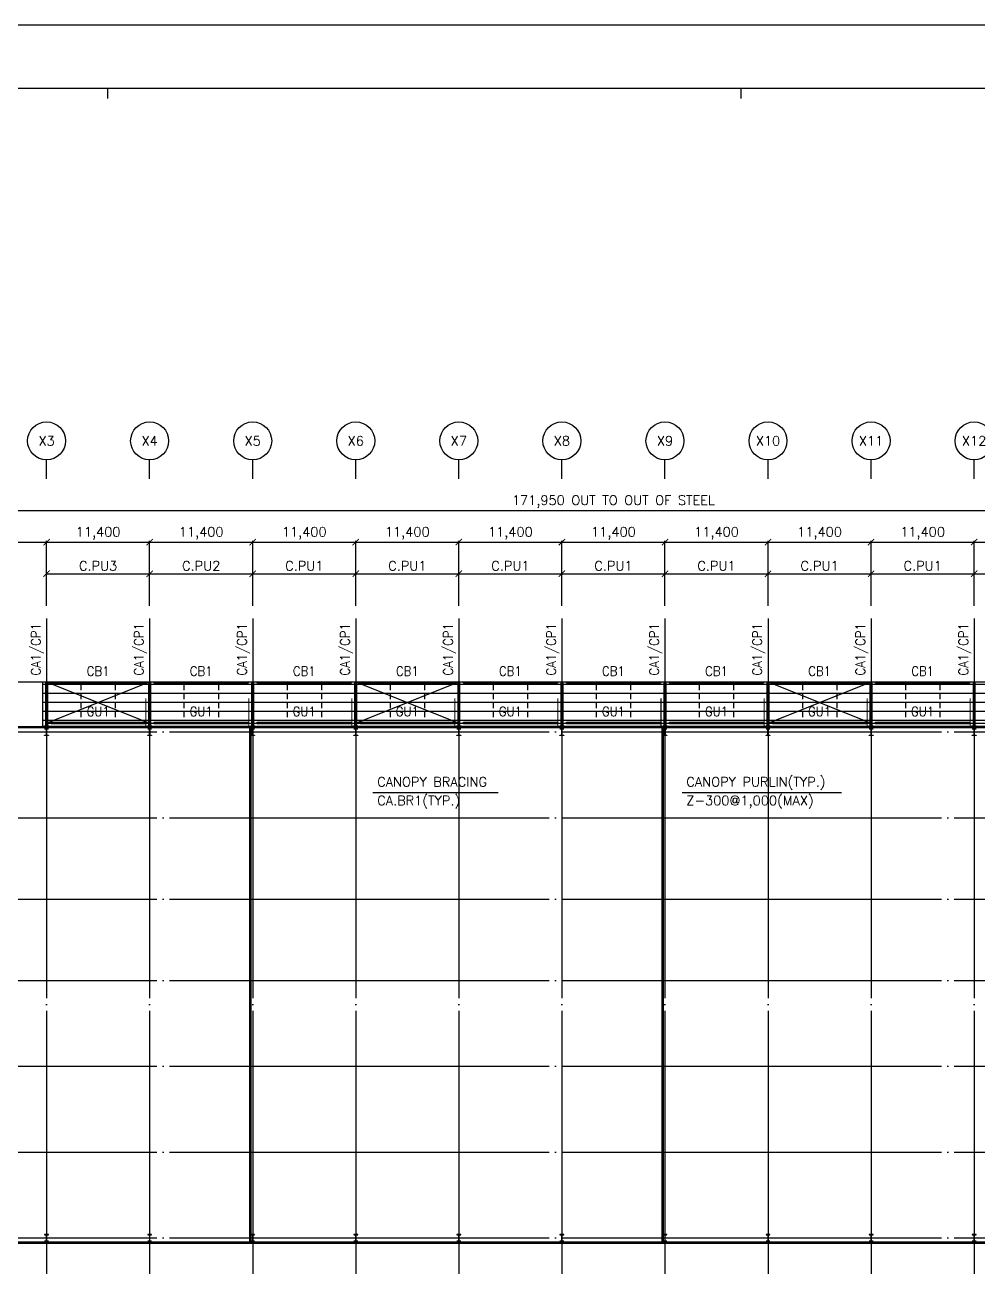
# Model space of a CAD drawing. Header units: metres. Extents: x -297536 to 1852864, y -630451 to -422551.
# Drawn here: x 358277 to 463724, y -560020 to -422551 of the extents above; entities that cross this region are included whole.
import ezdxf
from ezdxf.enums import TextEntityAlignment as Align

# ---------------------------------------------------------------- set-up
doc = ezdxf.new("R2010")
doc.units = ezdxf.units.M
doc.header["$LTSCALE"] = 700
for name, pattern in [('CEN', [62, 60, -1, 0, -1]), ('DASHED', [4.763, 3.175, -1.588]), ('PHANTOM', [30.1625, 19.05, -1.5875, 3.175, -1.5875, 3.175, -1.5875])]:
    doc.linetypes.add(name, pattern=pattern)
for name, color, linetype in [('beam', 7, 'Continuous'), ('bl', 3, 'Continuous'), ('BR', 2, 'Continuous'), ('CEN', 152, 'CEN'), ('DIM', 7, 'Continuous'), ('gir', 230, 'Continuous'), ('HID', 251, 'Continuous'), ('MAIN', 1, 'Continuous'), ('SAG', 8, 'Continuous'), ('sec', 4, 'Continuous'), ('SYM', 7, 'Continuous'), ('TEX', 3, 'Continuous'), ('된장공장-1$0$WID', 4, 'Continuous')]:
    doc.layers.add(name, color=color, linetype=linetype)
doc.styles.add('HGTXT', font='romans.shx', dxfattribs={"bigfont": 'WHGTXT.shx'})
doc.styles.add('WHGTXT', font='romans.shx', dxfattribs={"bigfont": 'WHGTXT.shx'})
doc.dimstyles.new('KJ', dxfattribs={"dimscale": 700, "dimtxt": 1.5, "dimasz": 1, "dimexe": 0.18, "dimexo": 2, "dimgap": 0.5, "dimtad": 1, "dimdec": 0, "dimzin": 0, "dimdsep": 46, "dimlunit": 6, "dimtxsty": 'HGTXT', "dimblk": 'ARCHTICK', "dimcen": 0.09, "dimclrt": 3, "dimadec": 0, "dimazin": 0, "dimtfac": 1, "dimtdec": 0, "dimtix": 1, "dimtmove": 0, "dimatfit": 0, "dimldrblk": 'OBLIQUE', "dimfxl": 1, "dimtolj": 1, "dimtzin": 0, "dimarcsym": 0})

# ---------------------------------------------------------------- blocks, each defined once
blk = doc.blocks.new('_ArchTick')
at = {"color": 0, "linetype": 'ByBlock', "const_width": 0.15}
blk.add_lwpolyline([(-0.5, -0.5), (0.5, 0.5)], dxfattribs=at)
blk = doc.blocks.new('*D771')
at = {"layer": 'Defpoints', "color": 0, "transparency": 16777216}
for p in [(360680, -479790), (349280, -488253), (360680, -488253)]:
    blk.add_point(p, dxfattribs=at)
at = {"layer": 'DIM', "color": 0, "lineweight": -2, "transparency": 16777216}
for p, q in [((349280, -486852), (349280, -479664)), ((360680, -486852), (360680, -479664)), ((349280, -479790), (360680, -479790))]:
    blk.add_line(p, q, dxfattribs=at)
at = {"layer": 'DIM', "color": 0, "lineweight": -2, "transparency": 16777216, "xscale": 700, "yscale": 700, "zscale": 700, "rotation": 180}
blk.add_blockref('_ArchTick', (349280, -479790), dxfattribs=at)
at = {"layer": 'DIM', "color": 0, "lineweight": -2, "transparency": 16777216, "xscale": 700, "yscale": 700, "zscale": 700}
blk.add_blockref('_ArchTick', (360680, -479790), dxfattribs=at)
at = {"layer": 'DIM', "color": 3, "transparency": 16777216, "insert": (354980, -478815), "char_height": 1050, "attachment_point": 5, "style": 'HGTXT'}
blk.add_mtext('\\A1;11,400', dxfattribs=at)
blk = doc.blocks.new('_Oblique')
at = {"color": 0, "linetype": 'ByBlock', "lineweight": -2}
blk.add_line((-0.5, -0.5), (0.5, 0.5), dxfattribs=at)
blk = doc.blocks.new('*D772')
at = {"layer": 'Defpoints', "color": 0, "transparency": 16777216}
for p in [(372080, -479790), (360680, -488253), (372080, -488253)]:
    blk.add_point(p, dxfattribs=at)
at = {"layer": 'DIM', "color": 0, "lineweight": -2, "transparency": 16777216}
for p, q in [((360680, -486852), (360680, -479664)), ((372080, -486852), (372080, -479664)), ((360680, -479790), (372080, -479790))]:
    blk.add_line(p, q, dxfattribs=at)
at = {"layer": 'DIM', "color": 0, "lineweight": -2, "transparency": 16777216, "xscale": 700, "yscale": 700, "zscale": 700, "rotation": 180}
blk.add_blockref('_ArchTick', (360680, -479790), dxfattribs=at)
at = {"layer": 'DIM', "color": 0, "lineweight": -2, "transparency": 16777216, "xscale": 700, "yscale": 700, "zscale": 700}
blk.add_blockref('_ArchTick', (372080, -479790), dxfattribs=at)
at = {"layer": 'DIM', "color": 3, "transparency": 16777216, "insert": (366380, -478815), "char_height": 1050, "attachment_point": 5, "style": 'HGTXT'}
blk.add_mtext('\\A1;11,400', dxfattribs=at)
blk = doc.blocks.new('*D773')
at = {"layer": 'Defpoints', "color": 0, "transparency": 16777216}
for p in [(383480, -479790), (372080, -488253), (383480, -488253)]:
    blk.add_point(p, dxfattribs=at)
at = {"layer": 'DIM', "color": 0, "lineweight": -2, "transparency": 16777216}
for p, q in [((372080, -486852), (372080, -479664)), ((383480, -486852), (383480, -479664)), ((372080, -479790), (383480, -479790))]:
    blk.add_line(p, q, dxfattribs=at)
at = {"layer": 'DIM', "color": 0, "lineweight": -2, "transparency": 16777216, "xscale": 700, "yscale": 700, "zscale": 700, "rotation": 180}
blk.add_blockref('_ArchTick', (372080, -479790), dxfattribs=at)
at = {"layer": 'DIM', "color": 0, "lineweight": -2, "transparency": 16777216, "xscale": 700, "yscale": 700, "zscale": 700}
blk.add_blockref('_ArchTick', (383480, -479790), dxfattribs=at)
at = {"layer": 'DIM', "color": 3, "transparency": 16777216, "insert": (377780, -478815), "char_height": 1050, "attachment_point": 5, "style": 'HGTXT'}
blk.add_mtext('\\A1;11,400', dxfattribs=at)
blk = doc.blocks.new('*D774')
at = {"layer": 'Defpoints', "color": 0, "transparency": 16777216}
for p in [(394880, -479790), (383480, -488253), (394880, -488253)]:
    blk.add_point(p, dxfattribs=at)
at = {"layer": 'DIM', "color": 0, "lineweight": -2, "transparency": 16777216}
for p, q in [((383480, -486852), (383480, -479664)), ((394880, -486852), (394880, -479664)), ((383480, -479790), (394880, -479790))]:
    blk.add_line(p, q, dxfattribs=at)
at = {"layer": 'DIM', "color": 0, "lineweight": -2, "transparency": 16777216, "xscale": 700, "yscale": 700, "zscale": 700, "rotation": 180}
blk.add_blockref('_ArchTick', (383480, -479790), dxfattribs=at)
at = {"layer": 'DIM', "color": 0, "lineweight": -2, "transparency": 16777216, "xscale": 700, "yscale": 700, "zscale": 700}
blk.add_blockref('_ArchTick', (394880, -479790), dxfattribs=at)
at = {"layer": 'DIM', "color": 3, "transparency": 16777216, "insert": (389180, -478815), "char_height": 1050, "attachment_point": 5, "style": 'HGTXT'}
blk.add_mtext('\\A1;11,400', dxfattribs=at)
blk = doc.blocks.new('*D775')
at = {"layer": 'Defpoints', "color": 0, "transparency": 16777216}
for p in [(406280, -479790), (394880, -488253), (406280, -488253)]:
    blk.add_point(p, dxfattribs=at)
at = {"layer": 'DIM', "color": 0, "lineweight": -2, "transparency": 16777216}
for p, q in [((394880, -486852), (394880, -479664)), ((406280, -486852), (406280, -479664)), ((394880, -479790), (406280, -479790))]:
    blk.add_line(p, q, dxfattribs=at)
at = {"layer": 'DIM', "color": 0, "lineweight": -2, "transparency": 16777216, "xscale": 700, "yscale": 700, "zscale": 700, "rotation": 180}
blk.add_blockref('_ArchTick', (394880, -479790), dxfattribs=at)
at = {"layer": 'DIM', "color": 0, "lineweight": -2, "transparency": 16777216, "xscale": 700, "yscale": 700, "zscale": 700}
blk.add_blockref('_ArchTick', (406280, -479790), dxfattribs=at)
at = {"layer": 'DIM', "color": 3, "transparency": 16777216, "insert": (400580, -478815), "char_height": 1050, "attachment_point": 5, "style": 'HGTXT'}
blk.add_mtext('\\A1;11,400', dxfattribs=at)
blk = doc.blocks.new('*D777')
at = {"layer": 'Defpoints', "color": 0, "transparency": 16777216}
for p in [(509355, -476290), (337405, -488253), (509355, -488253)]:
    blk.add_point(p, dxfattribs=at)
at = {"layer": 'DIM', "color": 0, "lineweight": -2, "transparency": 16777216}
for p, q in [((337405, -486852), (337405, -476164)), ((337405, -476290), (509355, -476290)), ((509355, -486852), (509355, -476164))]:
    blk.add_line(p, q, dxfattribs=at)
at = {"layer": 'DIM', "color": 0, "lineweight": -2, "transparency": 16777216, "xscale": 700, "yscale": 700, "zscale": 700, "rotation": 180}
blk.add_blockref('_ArchTick', (337405, -476290), dxfattribs=at)
at = {"layer": 'DIM', "color": 0, "lineweight": -2, "transparency": 16777216, "xscale": 700, "yscale": 700, "zscale": 700}
blk.add_blockref('_ArchTick', (509355, -476290), dxfattribs=at)
at = {"layer": 'DIM', "color": 3, "transparency": 16777216, "insert": (423380, -475315), "char_height": 1050, "attachment_point": 5, "style": 'HGTXT'}
blk.add_mtext('\\A1;\\A1;171,950 OUT TO OUT OF STEEL', dxfattribs=at)
blk = doc.blocks.new('*D787')
at = {"layer": 'Defpoints', "color": 0, "transparency": 16777216}
for p in [(417680, -479790), (406280, -488253), (417680, -488253)]:
    blk.add_point(p, dxfattribs=at)
at = {"layer": 'DIM', "color": 0, "lineweight": -2, "transparency": 16777216}
for p, q in [((406280, -486852), (406280, -479664)), ((417680, -486852), (417680, -479664)), ((406280, -479790), (417680, -479790))]:
    blk.add_line(p, q, dxfattribs=at)
at = {"layer": 'DIM', "color": 0, "lineweight": -2, "transparency": 16777216, "xscale": 700, "yscale": 700, "zscale": 700, "rotation": 180}
blk.add_blockref('_ArchTick', (406280, -479790), dxfattribs=at)
at = {"layer": 'DIM', "color": 0, "lineweight": -2, "transparency": 16777216, "xscale": 700, "yscale": 700, "zscale": 700}
blk.add_blockref('_ArchTick', (417680, -479790), dxfattribs=at)
at = {"layer": 'DIM', "color": 3, "transparency": 16777216, "insert": (411980, -478815), "char_height": 1050, "attachment_point": 5, "style": 'HGTXT'}
blk.add_mtext('\\A1;11,400', dxfattribs=at)
blk = doc.blocks.new('*D788')
at = {"layer": 'Defpoints', "color": 0, "transparency": 16777216}
for p in [(429080, -479790), (417680, -488253), (429080, -488253)]:
    blk.add_point(p, dxfattribs=at)
at = {"layer": 'DIM', "color": 0, "lineweight": -2, "transparency": 16777216}
for p, q in [((417680, -486852), (417680, -479664)), ((429080, -486852), (429080, -479664)), ((417680, -479790), (429080, -479790))]:
    blk.add_line(p, q, dxfattribs=at)
at = {"layer": 'DIM', "color": 0, "lineweight": -2, "transparency": 16777216, "xscale": 700, "yscale": 700, "zscale": 700, "rotation": 180}
blk.add_blockref('_ArchTick', (417680, -479790), dxfattribs=at)
at = {"layer": 'DIM', "color": 0, "lineweight": -2, "transparency": 16777216, "xscale": 700, "yscale": 700, "zscale": 700}
blk.add_blockref('_ArchTick', (429080, -479790), dxfattribs=at)
at = {"layer": 'DIM', "color": 3, "transparency": 16777216, "insert": (423380, -478815), "char_height": 1050, "attachment_point": 5, "style": 'HGTXT'}
blk.add_mtext('\\A1;11,400', dxfattribs=at)
blk = doc.blocks.new('*D789')
at = {"layer": 'Defpoints', "color": 0, "transparency": 16777216}
for p in [(440480, -479790), (429080, -488253), (440480, -488253)]:
    blk.add_point(p, dxfattribs=at)
at = {"layer": 'DIM', "color": 0, "lineweight": -2, "transparency": 16777216}
for p, q in [((429080, -486852), (429080, -479664)), ((440480, -486852), (440480, -479664)), ((429080, -479790), (440480, -479790))]:
    blk.add_line(p, q, dxfattribs=at)
at = {"layer": 'DIM', "color": 0, "lineweight": -2, "transparency": 16777216, "xscale": 700, "yscale": 700, "zscale": 700, "rotation": 180}
blk.add_blockref('_ArchTick', (429080, -479790), dxfattribs=at)
at = {"layer": 'DIM', "color": 0, "lineweight": -2, "transparency": 16777216, "xscale": 700, "yscale": 700, "zscale": 700}
blk.add_blockref('_ArchTick', (440480, -479790), dxfattribs=at)
at = {"layer": 'DIM', "color": 3, "transparency": 16777216, "insert": (434780, -478815), "char_height": 1050, "attachment_point": 5, "style": 'HGTXT'}
blk.add_mtext('\\A1;11,400', dxfattribs=at)
blk = doc.blocks.new('*D790')
at = {"layer": 'Defpoints', "color": 0, "transparency": 16777216}
for p in [(451880, -479790), (440480, -488253), (451880, -488253)]:
    blk.add_point(p, dxfattribs=at)
at = {"layer": 'DIM', "color": 0, "lineweight": -2, "transparency": 16777216}
for p, q in [((440480, -486852), (440480, -479664)), ((451880, -486852), (451880, -479664)), ((440480, -479790), (451880, -479790))]:
    blk.add_line(p, q, dxfattribs=at)
at = {"layer": 'DIM', "color": 0, "lineweight": -2, "transparency": 16777216, "xscale": 700, "yscale": 700, "zscale": 700, "rotation": 180}
blk.add_blockref('_ArchTick', (440480, -479790), dxfattribs=at)
at = {"layer": 'DIM', "color": 0, "lineweight": -2, "transparency": 16777216, "xscale": 700, "yscale": 700, "zscale": 700}
blk.add_blockref('_ArchTick', (451880, -479790), dxfattribs=at)
at = {"layer": 'DIM', "color": 3, "transparency": 16777216, "insert": (446180, -478815), "char_height": 1050, "attachment_point": 5, "style": 'HGTXT'}
blk.add_mtext('\\A1;11,400', dxfattribs=at)
blk = doc.blocks.new('*D791')
at = {"layer": 'Defpoints', "color": 0, "transparency": 16777216}
for p in [(463280, -479790), (451880, -488253), (463280, -488253)]:
    blk.add_point(p, dxfattribs=at)
at = {"layer": 'DIM', "color": 0, "lineweight": -2, "transparency": 16777216}
for p, q in [((451880, -486852), (451880, -479664)), ((463280, -486852), (463280, -479664)), ((451880, -479790), (463280, -479790))]:
    blk.add_line(p, q, dxfattribs=at)
at = {"layer": 'DIM', "color": 0, "lineweight": -2, "transparency": 16777216, "xscale": 700, "yscale": 700, "zscale": 700, "rotation": 180}
blk.add_blockref('_ArchTick', (451880, -479790), dxfattribs=at)
at = {"layer": 'DIM', "color": 0, "lineweight": -2, "transparency": 16777216, "xscale": 700, "yscale": 700, "zscale": 700}
blk.add_blockref('_ArchTick', (463280, -479790), dxfattribs=at)
at = {"layer": 'DIM', "color": 3, "transparency": 16777216, "insert": (457580, -478815), "char_height": 1050, "attachment_point": 5, "style": 'HGTXT'}
blk.add_mtext('\\A1;11,400', dxfattribs=at)
blk = doc.blocks.new('*D792')
at = {"layer": 'Defpoints', "color": 0, "transparency": 16777216}
for p in [(474680, -479790), (463280, -488253), (474680, -488253)]:
    blk.add_point(p, dxfattribs=at)
at = {"layer": 'DIM', "color": 0, "lineweight": -2, "transparency": 16777216}
for p, q in [((463280, -486852), (463280, -479664)), ((474680, -486852), (474680, -479664)), ((463280, -479790), (474680, -479790))]:
    blk.add_line(p, q, dxfattribs=at)
at = {"layer": 'DIM', "color": 0, "lineweight": -2, "transparency": 16777216, "xscale": 700, "yscale": 700, "zscale": 700, "rotation": 180}
blk.add_blockref('_ArchTick', (463280, -479790), dxfattribs=at)
at = {"layer": 'DIM', "color": 0, "lineweight": -2, "transparency": 16777216, "xscale": 700, "yscale": 700, "zscale": 700}
blk.add_blockref('_ArchTick', (474680, -479790), dxfattribs=at)
at = {"layer": 'DIM', "color": 3, "transparency": 16777216, "insert": (468980, -478815), "char_height": 1050, "attachment_point": 5, "style": 'HGTXT'}
blk.add_mtext('\\A1;11,400', dxfattribs=at)
blk = doc.blocks.new('*D629')
at = {"layer": 'Defpoints', "color": 0, "transparency": 16777216}
for p in [(372080, -483290), (360680, -488253), (372080, -488253)]:
    blk.add_point(p, dxfattribs=at)
at = {"layer": 'DIM', "color": 0, "lineweight": -2, "transparency": 16777216}
for p, q in [((360680, -486852), (360680, -483164)), ((360680, -483290), (372080, -483290)), ((372080, -486852), (372080, -483164))]:
    blk.add_line(p, q, dxfattribs=at)
at = {"layer": 'DIM', "color": 0, "lineweight": -2, "transparency": 16777216, "xscale": 700, "yscale": 700, "zscale": 700, "rotation": 180}
blk.add_blockref('_ArchTick', (360680, -483290), dxfattribs=at)
at = {"layer": 'DIM', "color": 0, "lineweight": -2, "transparency": 16777216, "xscale": 700, "yscale": 700, "zscale": 700}
blk.add_blockref('_ArchTick', (372080, -483290), dxfattribs=at)
at = {"layer": 'DIM', "color": 4, "transparency": 16777216, "insert": (366380, -482415), "char_height": 1050, "attachment_point": 5, "style": 'HGTXT'}
blk.add_mtext('\\A1;C.PU3', dxfattribs=at)
blk = doc.blocks.new('*D630')
at = {"layer": 'Defpoints', "color": 0, "transparency": 16777216}
for p in [(383480, -483290), (372080, -488253), (383480, -488253)]:
    blk.add_point(p, dxfattribs=at)
at = {"layer": 'DIM', "color": 0, "lineweight": -2, "transparency": 16777216}
for p, q in [((372080, -486852), (372080, -483164)), ((372080, -483290), (383480, -483290)), ((383480, -486852), (383480, -483164))]:
    blk.add_line(p, q, dxfattribs=at)
at = {"layer": 'DIM', "color": 0, "lineweight": -2, "transparency": 16777216, "xscale": 700, "yscale": 700, "zscale": 700, "rotation": 180}
blk.add_blockref('_ArchTick', (372080, -483290), dxfattribs=at)
at = {"layer": 'DIM', "color": 0, "lineweight": -2, "transparency": 16777216, "xscale": 700, "yscale": 700, "zscale": 700}
blk.add_blockref('_ArchTick', (383480, -483290), dxfattribs=at)
at = {"layer": 'DIM', "color": 4, "transparency": 16777216, "insert": (377780, -482415), "char_height": 1050, "attachment_point": 5, "style": 'HGTXT'}
blk.add_mtext('\\A1;C.PU2', dxfattribs=at)
blk = doc.blocks.new('*D631')
at = {"layer": 'Defpoints', "color": 0, "transparency": 16777216}
for p in [(394880, -483290), (383480, -488253), (394880, -488253)]:
    blk.add_point(p, dxfattribs=at)
at = {"layer": 'DIM', "color": 0, "lineweight": -2, "transparency": 16777216}
for p, q in [((383480, -486852), (383480, -483164)), ((383480, -483290), (394880, -483290)), ((394880, -486852), (394880, -483164))]:
    blk.add_line(p, q, dxfattribs=at)
at = {"layer": 'DIM', "color": 0, "lineweight": -2, "transparency": 16777216, "xscale": 700, "yscale": 700, "zscale": 700, "rotation": 180}
blk.add_blockref('_ArchTick', (383480, -483290), dxfattribs=at)
at = {"layer": 'DIM', "color": 0, "lineweight": -2, "transparency": 16777216, "xscale": 700, "yscale": 700, "zscale": 700}
blk.add_blockref('_ArchTick', (394880, -483290), dxfattribs=at)
at = {"layer": 'DIM', "color": 4, "transparency": 16777216, "insert": (389180, -482415), "char_height": 1050, "attachment_point": 5, "style": 'HGTXT'}
blk.add_mtext('\\A1;C.PU1', dxfattribs=at)
blk = doc.blocks.new('*D632')
at = {"layer": 'Defpoints', "color": 0, "transparency": 16777216}
for p in [(406280, -483290), (394880, -488253), (406280, -488253)]:
    blk.add_point(p, dxfattribs=at)
at = {"layer": 'DIM', "color": 0, "lineweight": -2, "transparency": 16777216}
for p, q in [((394880, -486852), (394880, -483164)), ((394880, -483290), (406280, -483290)), ((406280, -486852), (406280, -483164))]:
    blk.add_line(p, q, dxfattribs=at)
at = {"layer": 'DIM', "color": 0, "lineweight": -2, "transparency": 16777216, "xscale": 700, "yscale": 700, "zscale": 700, "rotation": 180}
blk.add_blockref('_ArchTick', (394880, -483290), dxfattribs=at)
at = {"layer": 'DIM', "color": 0, "lineweight": -2, "transparency": 16777216, "xscale": 700, "yscale": 700, "zscale": 700}
blk.add_blockref('_ArchTick', (406280, -483290), dxfattribs=at)
at = {"layer": 'DIM', "color": 4, "transparency": 16777216, "insert": (400580, -482415), "char_height": 1050, "attachment_point": 5, "style": 'HGTXT'}
blk.add_mtext('\\A1;C.PU1', dxfattribs=at)
blk = doc.blocks.new('*D633')
at = {"layer": 'Defpoints', "color": 0, "transparency": 16777216}
for p in [(417680, -483290), (406280, -488253), (417680, -488253)]:
    blk.add_point(p, dxfattribs=at)
at = {"layer": 'DIM', "color": 0, "lineweight": -2, "transparency": 16777216}
for p, q in [((406280, -486852), (406280, -483164)), ((406280, -483290), (417680, -483290)), ((417680, -486852), (417680, -483164))]:
    blk.add_line(p, q, dxfattribs=at)
at = {"layer": 'DIM', "color": 0, "lineweight": -2, "transparency": 16777216, "xscale": 700, "yscale": 700, "zscale": 700, "rotation": 180}
blk.add_blockref('_ArchTick', (406280, -483290), dxfattribs=at)
at = {"layer": 'DIM', "color": 0, "lineweight": -2, "transparency": 16777216, "xscale": 700, "yscale": 700, "zscale": 700}
blk.add_blockref('_ArchTick', (417680, -483290), dxfattribs=at)
at = {"layer": 'DIM', "color": 4, "transparency": 16777216, "insert": (411980, -482415), "char_height": 1050, "attachment_point": 5, "style": 'HGTXT'}
blk.add_mtext('\\A1;C.PU1', dxfattribs=at)
blk = doc.blocks.new('*D634')
at = {"layer": 'Defpoints', "color": 0, "transparency": 16777216}
for p in [(429080, -483290), (417680, -488253), (429080, -488253)]:
    blk.add_point(p, dxfattribs=at)
at = {"layer": 'DIM', "color": 0, "lineweight": -2, "transparency": 16777216}
for p, q in [((417680, -486852), (417680, -483164)), ((417680, -483290), (429080, -483290)), ((429080, -486852), (429080, -483164))]:
    blk.add_line(p, q, dxfattribs=at)
at = {"layer": 'DIM', "color": 0, "lineweight": -2, "transparency": 16777216, "xscale": 700, "yscale": 700, "zscale": 700, "rotation": 180}
blk.add_blockref('_ArchTick', (417680, -483290), dxfattribs=at)
at = {"layer": 'DIM', "color": 0, "lineweight": -2, "transparency": 16777216, "xscale": 700, "yscale": 700, "zscale": 700}
blk.add_blockref('_ArchTick', (429080, -483290), dxfattribs=at)
at = {"layer": 'DIM', "color": 4, "transparency": 16777216, "insert": (423380, -482415), "char_height": 1050, "attachment_point": 5, "style": 'HGTXT'}
blk.add_mtext('\\A1;C.PU1', dxfattribs=at)
blk = doc.blocks.new('*D635')
at = {"layer": 'Defpoints', "color": 0, "transparency": 16777216}
for p in [(440480, -483290), (429080, -488253), (440480, -488253)]:
    blk.add_point(p, dxfattribs=at)
at = {"layer": 'DIM', "color": 0, "lineweight": -2, "transparency": 16777216}
for p, q in [((429080, -486852), (429080, -483164)), ((429080, -483290), (440480, -483290)), ((440480, -486852), (440480, -483164))]:
    blk.add_line(p, q, dxfattribs=at)
at = {"layer": 'DIM', "color": 0, "lineweight": -2, "transparency": 16777216, "xscale": 700, "yscale": 700, "zscale": 700, "rotation": 180}
blk.add_blockref('_ArchTick', (429080, -483290), dxfattribs=at)
at = {"layer": 'DIM', "color": 0, "lineweight": -2, "transparency": 16777216, "xscale": 700, "yscale": 700, "zscale": 700}
blk.add_blockref('_ArchTick', (440480, -483290), dxfattribs=at)
at = {"layer": 'DIM', "color": 4, "transparency": 16777216, "insert": (434780, -482415), "char_height": 1050, "attachment_point": 5, "style": 'HGTXT'}
blk.add_mtext('\\A1;C.PU1', dxfattribs=at)
blk = doc.blocks.new('*D636')
at = {"layer": 'Defpoints', "color": 0, "transparency": 16777216}
for p in [(451880, -483290), (440480, -488253), (451880, -488253)]:
    blk.add_point(p, dxfattribs=at)
at = {"layer": 'DIM', "color": 0, "lineweight": -2, "transparency": 16777216}
for p, q in [((440480, -486852), (440480, -483164)), ((440480, -483290), (451880, -483290)), ((451880, -486852), (451880, -483164))]:
    blk.add_line(p, q, dxfattribs=at)
at = {"layer": 'DIM', "color": 0, "lineweight": -2, "transparency": 16777216, "xscale": 700, "yscale": 700, "zscale": 700, "rotation": 180}
blk.add_blockref('_ArchTick', (440480, -483290), dxfattribs=at)
at = {"layer": 'DIM', "color": 0, "lineweight": -2, "transparency": 16777216, "xscale": 700, "yscale": 700, "zscale": 700}
blk.add_blockref('_ArchTick', (451880, -483290), dxfattribs=at)
at = {"layer": 'DIM', "color": 4, "transparency": 16777216, "insert": (446180, -482415), "char_height": 1050, "attachment_point": 5, "style": 'HGTXT'}
blk.add_mtext('\\A1;C.PU1', dxfattribs=at)
blk = doc.blocks.new('*D637')
at = {"layer": 'Defpoints', "color": 0, "transparency": 16777216}
for p in [(463280, -483290), (451880, -488253), (463280, -488253)]:
    blk.add_point(p, dxfattribs=at)
at = {"layer": 'DIM', "color": 0, "lineweight": -2, "transparency": 16777216}
for p, q in [((451880, -486852), (451880, -483164)), ((451880, -483290), (463280, -483290)), ((463280, -486852), (463280, -483164))]:
    blk.add_line(p, q, dxfattribs=at)
at = {"layer": 'DIM', "color": 0, "lineweight": -2, "transparency": 16777216, "xscale": 700, "yscale": 700, "zscale": 700, "rotation": 180}
blk.add_blockref('_ArchTick', (451880, -483290), dxfattribs=at)
at = {"layer": 'DIM', "color": 0, "lineweight": -2, "transparency": 16777216, "xscale": 700, "yscale": 700, "zscale": 700}
blk.add_blockref('_ArchTick', (463280, -483290), dxfattribs=at)
at = {"layer": 'DIM', "color": 4, "transparency": 16777216, "insert": (457580, -482415), "char_height": 1050, "attachment_point": 5, "style": 'HGTXT'}
blk.add_mtext('\\A1;C.PU1', dxfattribs=at)
blk = doc.blocks.new('*D638')
at = {"layer": 'Defpoints', "color": 0, "transparency": 16777216}
for p in [(474680, -483290), (463280, -488253), (474680, -488253)]:
    blk.add_point(p, dxfattribs=at)
at = {"layer": 'DIM', "color": 0, "lineweight": -2, "transparency": 16777216}
for p, q in [((463280, -486852), (463280, -483164)), ((463280, -483290), (474680, -483290)), ((474680, -486852), (474680, -483164))]:
    blk.add_line(p, q, dxfattribs=at)
at = {"layer": 'DIM', "color": 0, "lineweight": -2, "transparency": 16777216, "xscale": 700, "yscale": 700, "zscale": 700, "rotation": 180}
blk.add_blockref('_ArchTick', (463280, -483290), dxfattribs=at)
at = {"layer": 'DIM', "color": 0, "lineweight": -2, "transparency": 16777216, "xscale": 700, "yscale": 700, "zscale": 700}
blk.add_blockref('_ArchTick', (474680, -483290), dxfattribs=at)
at = {"layer": 'DIM', "color": 4, "transparency": 16777216, "insert": (468980, -482415), "char_height": 1050, "attachment_point": 5, "style": 'HGTXT'}
blk.add_mtext('\\A1;C.PU2', dxfattribs=at)
blk = doc.blocks.new('Form01')
at = {"ltscale": 0.015}
blk.add_lwpolyline([(0, 0), (420, 0), (420, -297), (0, -297)], close=True, dxfattribs=at)
at = {"layer": '된장공장-1$0$WID', "ltscale": 250}
for p, q in [((10, -10), (410, -10)), ((110, -11.62), (110, -10)), ((210, -10), (210, -11.62))]:
    blk.add_line(p, q, dxfattribs=at)

msp = doc.modelspace()

# ---------------------------------------------------------------- linework, layer by layer
at = {"layer": 'beam'}
for points in [[(361180, -495252.5), (371580, -495252.5), (371580, -495402.5), (361180, -495402.5)], [(372580, -495252.5), (382980, -495252.5), (382980, -495402.5), (372580, -495402.5)], [(383980, -495252.5), (394380, -495252.5), (394380, -495402.5), (383980, -495402.5)], [(395380, -495252.5), (405780, -495252.5), (405780, -495402.5), (395380, -495402.5)], [(406780, -495252.5), (417180, -495252.5), (417180, -495402.5), (406780, -495402.5)], [(418180, -495252.5), (428580, -495252.5), (428580, -495402.5), (418180, -495402.5)], [(429580, -495252.5), (439980, -495252.5), (439980, -495402.5), (429580, -495402.5)], [(440980, -495252.5), (451380, -495252.5), (451380, -495402.5), (440980, -495402.5)], [(452380, -495252.5), (462780, -495252.5), (462780, -495402.5), (452380, -495402.5)], [(361180, -499727.5), (371580, -499727.5), (371580, -499902.5), (361180, -499902.5)], [(372580, -499727.5), (382980, -499727.5), (382980, -499902.5), (372580, -499902.5)], [(383980, -499727.5), (394380, -499727.5), (394380, -499902.5), (383980, -499902.5)], [(395380, -499727.5), (405780, -499727.5), (405780, -499902.5), (395380, -499902.5)], [(406780, -499727.5), (417180, -499727.5), (417180, -499902.5), (406780, -499902.5)], [(418180, -499727.5), (428580, -499727.5), (428580, -499902.5), (418180, -499902.5)], [(429580, -499727.5), (439980, -499727.5), (439980, -499902.5), (429580, -499902.5)], [(440980, -499727.5), (451380, -499727.5), (451380, -499902.5), (440980, -499902.5)], [(452380, -499727.5), (462780, -499727.5), (462780, -499902.5), (452380, -499902.5)]]:
    msp.add_lwpolyline(points, close=True, dxfattribs=at)
at = {"layer": 'beam', "linetype": 'PHANTOM', "ltscale": 0.1, "const_width": 114}
for points in [[(360242.5, -497090), (360242.5, -500102.5)], [(371642.5, -497090), (371642.5, -500102.5)], [(383042.5, -497090), (383042.5, -500102.5)], [(394442.5, -497090), (394442.5, -500102.5)], [(405842.5, -497090), (405842.5, -500102.5)], [(417242.5, -497090), (417242.5, -500102.5)], [(428642.5, -497090), (428642.5, -500102.5)], [(440042.5, -497090), (440042.5, -500102.5)], [(451442.5, -497090), (451442.5, -500102.5)], [(462842.5, -497090), (462842.5, -500102.5)]]:
    msp.add_lwpolyline(points, dxfattribs=at)
at = {"layer": 'beam', "const_width": 50}
for points in [[(360417.5, -500102.5), (360942.5, -500102.5)], [(371817.5, -500102.5), (372342.5, -500102.5)], [(383217.5, -500102.5), (383742.5, -500102.5)], [(394617.5, -500102.5), (395142.5, -500102.5)], [(406017.5, -500102.5), (406542.5, -500102.5)], [(417417.5, -500102.5), (417942.5, -500102.5)], [(428817.5, -500102.5), (429342.5, -500102.5)], [(440217.5, -500102.5), (440742.5, -500102.5)], [(451617.5, -500102.5), (452142.5, -500102.5)], [(463017.5, -500102.5), (463542.5, -500102.5)]]:
    msp.add_lwpolyline(points, dxfattribs=at)
at = {"layer": 'bl'}
for points in [[(360280, -495252.5), (486480, -495252.5), (486480, -500190), (360280, -500190)], [(337405, -500315), (509355, -500315), (509355, -557265), (337405, -557265)]]:
    msp.add_lwpolyline(points, close=True, dxfattribs=at)
at = {"layer": 'BR'}
for points in [[(360680, -495252.5), (372080, -499815)], [(360680, -499815), (372080, -495252.5)], [(394880, -495252.5), (406280, -499815)], [(394880, -499815), (406280, -495252.5)], [(440480, -495252.5), (451880, -499815)], [(440480, -499815), (451880, -495252.5)]]:
    msp.add_lwpolyline(points, dxfattribs=at)
at = {"layer": 'CEN'}
for p, q in [((360680, -488252.5), (360680, -563790)), ((372080, -488252.5), (372080, -563790)), ((383480, -488252.5), (383480, -563790)), ((394880, -488252.5), (394880, -563790)), ((406280, -488252.5), (406280, -563790)), ((417680, -488252.5), (417680, -563790)), ((429080, -488252.5), (429080, -563790)), ((440480, -488252.5), (440480, -563790)), ((451880, -488252.5), (451880, -563790)), ((463280, -488252.5), (463280, -563790)), ((330880, -495252.5), (515880, -495252.5)), ((360680, -499815), (486080, -499815)), ((330880, -500790), (515880, -500790)), ((330880, -510290), (515880, -510290)), ((330880, -519290), (515880, -519290)), ((330880, -528290), (515880, -528290)), ((330880, -537790), (515880, -537790)), ((330880, -547290), (515880, -547290)), ((330880, -556790), (515880, -556790))]:
    msp.add_line(p, q, dxfattribs=at)
at = {"layer": 'DIM'}
for points in [[(364480, -496041.1, 0, 350, 0), (363430, -496041.1, 0, 0, 0), (357973.3, -496041.1, 0, 0, 0)], [(368280, -496041.1, 0, 350, 0), (367230, -496041.1, 0, 0, 0), (360309.2, -496041.1, 0, 0, 0)], [(396780, -496012.9, 0, 350, 0), (396780, -497062.9, 0, 0, 0), (396780, -507508.1, 0, 0, 0)], [(430980, -497502.5, 0, 350, 0), (430980, -498552.5, 0, 0, 0), (430980, -507508.1, 0, 0, 0)], [(396780, -499054.6, 0, 350, 0), (396780, -500104.6, 0, 0, 0), (396780, -507508.1, 0, 0, 0)], [(430980, -499502.5, 0, 350, 0), (430980, -500552.5, 0, 0, 0), (430980, -507508.1, 0, 0, 0)]]:
    msp.add_lwpolyline(points, format="xyseb", dxfattribs=at)
for points in [[(396780, -507508.1), (410643.9, -507508.1)], [(430980, -507508.1), (448611.7, -507508.1)]]:
    msp.add_lwpolyline(points, dxfattribs=at)
at = {"layer": 'gir'}
for points in [[(360592.5, -495252.5), (360767.5, -495252.5), (360767.5, -500102.5), (360592.5, -500102.5)], [(371992.5, -495252.5), (372167.5, -495252.5), (372167.5, -500102.5), (371992.5, -500102.5)], [(383392.5, -495252.5), (383567.5, -495252.5), (383567.5, -500102.5), (383392.5, -500102.5)], [(394792.5, -495252.5), (394967.5, -495252.5), (394967.5, -500102.5), (394792.5, -500102.5)], [(406192.5, -495252.5), (406367.5, -495252.5), (406367.5, -500102.5), (406192.5, -500102.5)], [(417592.5, -495252.5), (417767.5, -495252.5), (417767.5, -500102.5), (417592.5, -500102.5)], [(428992.5, -495252.5), (429167.5, -495252.5), (429167.5, -500102.5), (428992.5, -500102.5)], [(440392.5, -495252.5), (440567.5, -495252.5), (440567.5, -500102.5), (440392.5, -500102.5)], [(451792.5, -495252.5), (451967.5, -495252.5), (451967.5, -500102.5), (451792.5, -500102.5)], [(463192.5, -495252.5), (463367.5, -495252.5), (463367.5, -500102.5), (463192.5, -500102.5)]]:
    msp.add_lwpolyline(points, close=True, dxfattribs=at)
at = {"layer": 'HID'}
msp.add_line((383155, -501290), (383280, -501290), dxfattribs=at)
for points in [[(337280, -500190), (509480, -500190), (509480, -557390), (337280, -557390)], [(383155, -500315), (383280, -500315), (383280, -557265), (383155, -557265)], [(428755, -500315), (428880, -500315), (428880, -557265), (428755, -557265)]]:
    msp.add_lwpolyline(points, close=True, dxfattribs=at)
at = {"layer": 'MAIN'}
for points in [[(360465, -500452), (360465, -500440), (360895, -500440), (360895, -500452), (360686, -500452), (360686, -501152), (360895, -501152), (360895, -501176), (360465, -501176), (360465, -501152), (360674, -501152), (360674, -500452)], [(371865, -500452), (371865, -500440), (372295, -500440), (372295, -500452), (372086, -500452), (372086, -501152), (372295, -501152), (372295, -501176), (371865, -501176), (371865, -501152), (372074, -501152), (372074, -500452)], [(383265, -500452), (383265, -500440), (383695, -500440), (383695, -500452), (383486, -500452), (383486, -501152), (383695, -501152), (383695, -501176), (383265, -501176), (383265, -501152), (383474, -501152), (383474, -500452)], [(394665, -500452), (394665, -500440), (395095, -500440), (395095, -500452), (394886, -500452), (394886, -501152), (395095, -501152), (395095, -501176), (394665, -501176), (394665, -501152), (394874, -501152), (394874, -500452)], [(406065, -500452), (406065, -500440), (406495, -500440), (406495, -500452), (406286, -500452), (406286, -501152), (406495, -501152), (406495, -501176), (406065, -501176), (406065, -501152), (406274, -501152), (406274, -500452)], [(417465, -500452), (417465, -500440), (417895, -500440), (417895, -500452), (417686, -500452), (417686, -501152), (417895, -501152), (417895, -501176), (417465, -501176), (417465, -501152), (417674, -501152), (417674, -500452)], [(428865, -500452), (428865, -500440), (429295, -500440), (429295, -500452), (429086, -500452), (429086, -501152), (429295, -501152), (429295, -501176), (428865, -501176), (428865, -501152), (429074, -501152), (429074, -500452)], [(440265, -500452), (440265, -500440), (440695, -500440), (440695, -500452), (440486, -500452), (440486, -501152), (440695, -501152), (440695, -501176), (440265, -501176), (440265, -501152), (440474, -501152), (440474, -500452)], [(451665, -500452), (451665, -500440), (452095, -500440), (452095, -500452), (451886, -500452), (451886, -501152), (452095, -501152), (452095, -501176), (451665, -501176), (451665, -501152), (451874, -501152), (451874, -500452)], [(463065, -500452), (463065, -500440), (463495, -500440), (463495, -500452), (463286, -500452), (463286, -501152), (463495, -501152), (463495, -501176), (463065, -501176), (463065, -501152), (463274, -501152), (463274, -500452)], [(360465, -557128), (360465, -557140), (360895, -557140), (360895, -557128), (360686, -557128), (360686, -556428), (360895, -556428), (360895, -556406), (360465, -556406), (360465, -556428), (360674, -556428), (360674, -557128)], [(371865, -557128), (371865, -557140), (372295, -557140), (372295, -557128), (372086, -557128), (372086, -556428), (372295, -556428), (372295, -556406), (371865, -556406), (371865, -556428), (372074, -556428), (372074, -557128)], [(383265, -557128), (383265, -557140), (383695, -557140), (383695, -557128), (383486, -557128), (383486, -556428), (383695, -556428), (383695, -556406), (383265, -556406), (383265, -556428), (383474, -556428), (383474, -557128)], [(394665, -557128), (394665, -557140), (395095, -557140), (395095, -557128), (394886, -557128), (394886, -556428), (395095, -556428), (395095, -556406), (394665, -556406), (394665, -556428), (394874, -556428), (394874, -557128)], [(406065, -557128), (406065, -557140), (406495, -557140), (406495, -557128), (406286, -557128), (406286, -556428), (406495, -556428), (406495, -556406), (406065, -556406), (406065, -556428), (406274, -556428), (406274, -557128)], [(417465, -557128), (417465, -557140), (417895, -557140), (417895, -557128), (417686, -557128), (417686, -556428), (417895, -556428), (417895, -556406), (417465, -556406), (417465, -556428), (417674, -556428), (417674, -557128)], [(428865, -557128), (428865, -557140), (429295, -557140), (429295, -557128), (429086, -557128), (429086, -556428), (429295, -556428), (429295, -556406), (428865, -556406), (428865, -556428), (429074, -556428), (429074, -557128)], [(440265, -557128), (440265, -557140), (440695, -557140), (440695, -557128), (440486, -557128), (440486, -556428), (440695, -556428), (440695, -556406), (440265, -556406), (440265, -556428), (440474, -556428), (440474, -557128)], [(451665, -557128), (451665, -557140), (452095, -557140), (452095, -557128), (451886, -557128), (451886, -556428), (452095, -556428), (452095, -556406), (451665, -556406), (451665, -556428), (451874, -556428), (451874, -557128)], [(463065, -557128), (463065, -557140), (463495, -557140), (463495, -557128), (463286, -557128), (463286, -556428), (463495, -556428), (463495, -556406), (463065, -556406), (463065, -556428), (463274, -556428), (463274, -557128)]]:
    msp.add_lwpolyline(points, close=True, dxfattribs=at)
at = {"layer": 'SAG', "linetype": 'DASHED', "ltscale": 0.3}
for p, q in [((364480, -495502.5), (364480, -499502.5)), ((368280, -495502.5), (368280, -499502.5)), ((375880, -495502.5), (375880, -499502.5)), ((379680, -495502.5), (379680, -499502.5)), ((387280, -495502.5), (387280, -499502.5)), ((391080, -495502.5), (391080, -499502.5)), ((398680, -495502.5), (398680, -499502.5)), ((402480, -495502.5), (402480, -499502.5)), ((410080, -495502.5), (410080, -499502.5)), ((413880, -495502.5), (413880, -499502.5)), ((421480, -495502.5), (421480, -499502.5)), ((425280, -495502.5), (425280, -499502.5)), ((432880, -495502.5), (432880, -499502.5)), ((436680, -495502.5), (436680, -499502.5)), ((444280, -495502.5), (444280, -499502.5)), ((448080, -495502.5), (448080, -499502.5)), ((455680, -495502.5), (455680, -499502.5)), ((459480, -495502.5), (459480, -499502.5))]:
    msp.add_line(p, q, dxfattribs=at)
at = {"layer": 'sec'}
for p, q in [((360280, -495502.5), (486480, -495502.5)), ((360280, -496502.5), (486480, -496502.5)), ((360280, -497502.5), (486480, -497502.5)), ((360280, -498502.5), (486480, -498502.5)), ((360280, -499502.5), (486480, -499502.5))]:
    msp.add_line(p, q, dxfattribs=at)
at = {"layer": 'SYM'}
for p, q in [((360680, -472790), (360680, -470690)), ((372080, -472790), (372080, -470690)), ((383480, -472790), (383480, -470690)), ((394880, -472790), (394880, -470690)), ((406280, -472790), (406280, -470690)), ((417680, -472790), (417680, -470690)), ((429080, -472790), (429080, -470690)), ((440480, -472790), (440480, -470690)), ((451880, -472790), (451880, -470690)), ((463280, -472790), (463280, -470690))]:
    msp.add_line(p, q, dxfattribs=at)
for centre in [(360680, -468590), (372080, -468590), (383480, -468590), (394880, -468590), (406280, -468590), (417680, -468590), (429080, -468590), (440480, -468590), (451880, -468590), (463280, -468590)]:
    msp.add_circle(centre, 2100, dxfattribs=at)

# ---------------------------------------------------------------- block references
at = {"xscale": 700, "yscale": 700, "zscale": 700}
msp.add_blockref('Form01', (290464.2, -422550.9), dxfattribs=at)

# ---------------------------------------------------------------- texts
at = {"layer": 'TEX', "style": 'WHGTXT'}
for s, p in [('X3', (360680, -468590)), ('X4', (372080, -468590)), ('X5', (383480, -468590)), ('X6', (394880, -468590)), ('X7', (406280, -468590)), ('X8', (417680, -468590)), ('X9', (429080, -468590)), ('X10', (440480, -468590)), ('X11', (451880, -468590)), ('X12', (463280, -468590))]:
    msp.add_text(s, height=1050, dxfattribs=at).set_placement(p, align=Align.MIDDLE)
at = {"layer": 'TEX', "color": 3, "style": 'WHGTXT', "width": 0.9}
for p in [(360330, -494552.5), (371730, -494552.5), (383130, -494552.5), (394530, -494552.5), (405930, -494552.5), (417330, -494552.5), (428730, -494552.5), (440130, -494552.5), (451530, -494552.5), (462930, -494552.5)]:
    msp.add_text('CA1/CP1', height=1050, rotation=90, dxfattribs=at).set_placement(p, align=Align.BOTTOM_LEFT)
for s, p in [('CB1', (366380, -494902.5)), ('CB1', (377780, -494902.5)), ('CB1', (389180, -494902.5)), ('CB1', (400580, -494902.5)), ('CB1', (411980, -494902.5)), ('CB1', (423380, -494902.5)), ('CB1', (434780, -494902.5)), ('CB1', (446180, -494902.5)), ('CB1', (457580, -494902.5)), ('GU1', (366380, -499377.5)), ('GU1', (377780, -499377.5)), ('GU1', (389180, -499377.5)), ('GU1', (400580, -499377.5)), ('GU1', (411980, -499377.5)), ('GU1', (423380, -499377.5)), ('GU1', (434780, -499377.5)), ('GU1', (446180, -499377.5)), ('GU1', (457580, -499377.5))]:
    msp.add_text(s, height=1050, dxfattribs=at).set_placement(p, align=Align.BOTTOM_CENTER)
at = {"layer": 'TEX', "color": 3, "style": 'WHGTXT'}
for s, p in [('CANOPY BRACING', (397245.6, -507158.1)), ('CANOPY PURLIN(TYP.)', (431445.6, -507158.1))]:
    msp.add_text(s, height=1050, dxfattribs=at).set_placement(p, align=Align.BOTTOM_LEFT)
for s, p in [('CA.BR1(TYP.)', (397245.6, -507858.1)), ('Z-300@1,000(MAX)', (431445.6, -507858.1))]:
    msp.add_text(s, height=1050, dxfattribs=at).set_placement(p, align=Align.TOP_LEFT)

# ---------------------------------------------------------------- dimensions: what is measured, and where the dimension line sits
at = {"layer": 'DIM'}
dim = msp.add_linear_dim(base=(509355, -476290), p1=(337405, -488252.5), p2=(509355, -488252.5), angle=180, text='\\A1;<> OUT TO OUT OF STEEL', dimstyle='KJ', override={"dimtxsty": 'HGTXT', "dimldrblk": 'Oblique'}, dxfattribs=at)
dim.commit()
dim.dimension.update_dxf_attribs({"geometry": '*D777', "text_midpoint": (423380, -475315)})
for base, p1, p2, picture, middle in [((360680, -479790), (349280, -488252.5), (360680, -488252.5), '*D771', (354980, -478815)), ((372080, -479790), (360680, -488252.5), (372080, -488252.5), '*D772', (366380, -478815)), ((383480, -479790), (372080, -488252.5), (383480, -488252.5), '*D773', (377780, -478815)), ((394880, -479790), (383480, -488252.5), (394880, -488252.5), '*D774', (389180, -478815)), ((406280, -479790), (394880, -488252.5), (406280, -488252.5), '*D775', (400580, -478815)), ((417680, -479790), (406280, -488252.5), (417680, -488252.5), '*D787', (411980, -478815)), ((429080, -479790), (417680, -488252.5), (429080, -488252.5), '*D788', (423380, -478815)), ((440480, -479790), (429080, -488252.5), (440480, -488252.5), '*D789', (434780, -478815)), ((451880, -479790), (440480, -488252.5), (451880, -488252.5), '*D790', (446180, -478815)), ((463280, -479790), (451880, -488252.5), (463280, -488252.5), '*D791', (457580, -478815)), ((474680, -479790), (463280, -488252.5), (474680, -488252.5), '*D792', (468980, -478815))]:
    dim = msp.add_linear_dim(base=base, p1=p1, p2=p2, angle=180, dimstyle='KJ', override={"dimtxsty": 'HGTXT', "dimldrblk": 'Oblique'}, dxfattribs=at)
    dim.commit()
    dim.dimension.update_dxf_attribs({"geometry": picture, "text_midpoint": middle})
for base, p1, p2, text, picture, middle in [((372080, -483290), (360680, -488252.5), (372080, -488252.5), 'C.PU3', '*D629', (366380, -482415)), ((383480, -483290), (372080, -488252.5), (383480, -488252.5), 'C.PU2', '*D630', (377780, -482415)), ((394880, -483290), (383480, -488252.5), (394880, -488252.5), 'C.PU1', '*D631', (389180, -482415)), ((406280, -483290), (394880, -488252.5), (406280, -488252.5), 'C.PU1', '*D632', (400580, -482415)), ((417680, -483290), (406280, -488252.5), (417680, -488252.5), 'C.PU1', '*D633', (411980, -482415)), ((429080, -483290), (417680, -488252.5), (429080, -488252.5), 'C.PU1', '*D634', (423380, -482415)), ((440480, -483290), (429080, -488252.5), (440480, -488252.5), 'C.PU1', '*D635', (434780, -482415)), ((451880, -483290), (440480, -488252.5), (451880, -488252.5), 'C.PU1', '*D636', (446180, -482415)), ((463280, -483290), (451880, -488252.5), (463280, -488252.5), 'C.PU1', '*D637', (457580, -482415)), ((474680, -483290), (463280, -488252.5), (474680, -488252.5), 'C.PU2', '*D638', (468980, -482415))]:
    dim = msp.add_linear_dim(base=base, p1=p1, p2=p2, text=text, dimstyle='KJ', override={"dimclrt": 4}, dxfattribs=at)
    dim.commit()
    dim.dimension.update_dxf_attribs({"geometry": picture, "text_midpoint": middle})

doc.saveas('drawing.dxf')
